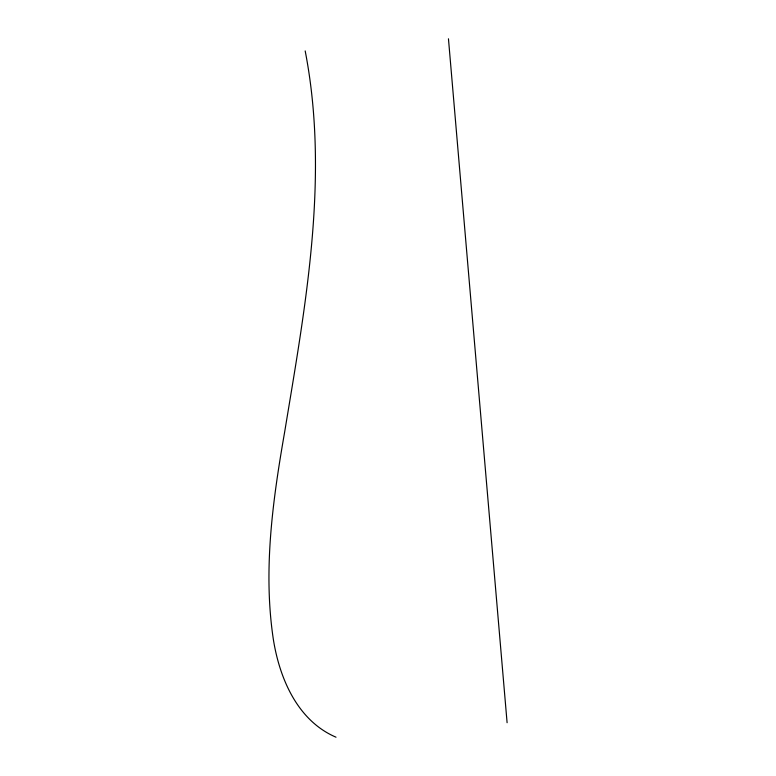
<?xml version="1.0" encoding="UTF-8"?>
<svg xmlns="http://www.w3.org/2000/svg" width="776" height="776" viewBox="0 0 776 776"><rect width="100%" height="100%" fill="white"/><g stroke="black" fill="none" stroke-linecap="round" stroke-linejoin="round"><path stroke-width="1.16" d="M336.008 737.2C297.373 720.652 279.476 678.224 273.317 639.172C262.938 570.069 272.812 499.909 284.714 431.669C305.269 306.607 329.703 177.2 305.181 50.925M448.46 38.8L507.097 722.718"/></g></svg>
